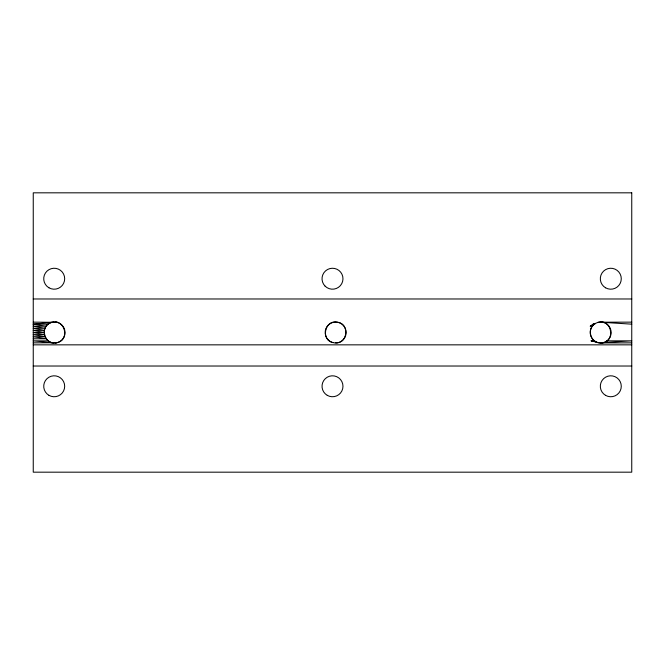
<?xml version="1.0" encoding="UTF-8"?>
<svg xmlns="http://www.w3.org/2000/svg" width="665" height="665" viewBox="0 0 665 665"><rect width="100%" height="100%" fill="white"/><g stroke="black" fill="none" stroke-linecap="round" stroke-linejoin="round"><path stroke-width="1" d="M595.433 323.431C586.264 328.153 590.412 343.481 600.67 342.916L631.75 342.857M593.263 324.038L590.196 326.216L594.477 324.163L593.263 324.038L594.643 324.038M57.265 342.683C70.424 339.524 64.613 318.56 51.837 322.292C38.794 325.418 44.355 346.274 57.065 342.699L33.25 342.857M600.67 342.916C616.131 343.331 612.423 318.161 597.96 322.384A10.474 10.474 0 0 0 593.263 339.906A10.474 10.474 0 0 0 610.794 335.21A10.474 10.474 0 0 0 597.96 322.384M335.642 342.899C347.82 343.664 349.807 323.639 337.438 322.259C324.869 319.358 320.355 339.84 332.932 342.616M53.641 342.932A10.474 10.474 0 0 1 44.073 332.5L33.25 330.397L44.355 330.397L33.25 328.302L45.045 328.302L33.25 326.216L46.276 326.216L33.25 324.163L51.837 322.292L57.265 322.301M603.388 342.616L631.75 340.837L606.871 340.837M602 322.201L631.75 322.143M33.25 298.976L631.75 298.976M33.25 324.163L48.362 324.163M33.25 338.784L46.276 338.784L33.25 336.698L45.045 336.698L33.25 334.603L44.355 334.603L33.25 332.5L44.073 332.5A10.474 10.474 0 0 1 53.641 322.068M594.477 340.837L591.152 340.837L597.96 342.616M33.25 344.844L631.75 344.844M33.25 366.024L631.75 366.024M48.404 340.871L33.25 340.837L51.837 342.699M33.25 322.143L51.837 322.292M594.643 340.962L591.152 340.837L595.433 341.569M603.388 322.384L631.75 324.163M55.461 322.068A10.474 10.474 0 0 1 65.029 332.5A10.474 10.474 0 0 1 55.461 342.932M631.75 192.825L33.25 192.825L33.25 472.175L631.75 472.175L631.75 192.825M328.236 339.906A10.474 10.474 0 0 0 345.758 335.21A10.474 10.474 0 0 0 332.932 322.384A10.474 10.474 0 0 0 328.236 339.906M327.263 395.343A10.474 10.474 0 0 0 342.974 386.274A10.474 10.474 0 0 0 327.263 377.205A10.474 10.474 0 0 0 327.263 395.343M48.961 395.343A10.474 10.474 0 0 0 64.68 386.274A10.474 10.474 0 0 0 48.961 377.205A10.474 10.474 0 0 0 48.961 395.343M605.557 395.343A10.474 10.474 0 0 0 621.276 386.274A10.474 10.474 0 0 0 605.557 377.205A10.474 10.474 0 0 0 605.557 395.343M605.557 287.795A10.474 10.474 0 0 0 621.276 278.726A10.474 10.474 0 0 0 605.557 269.657A10.474 10.474 0 0 0 605.557 287.795M325.094 286.133A10.474 10.474 0 0 0 342.616 281.436A10.474 10.474 0 0 0 329.79 268.61A10.474 10.474 0 0 0 325.094 286.133M48.961 287.795A10.474 10.474 0 0 0 64.68 278.726A10.474 10.474 0 0 0 48.961 269.657A10.474 10.474 0 0 0 48.961 287.795"/></g></svg>
